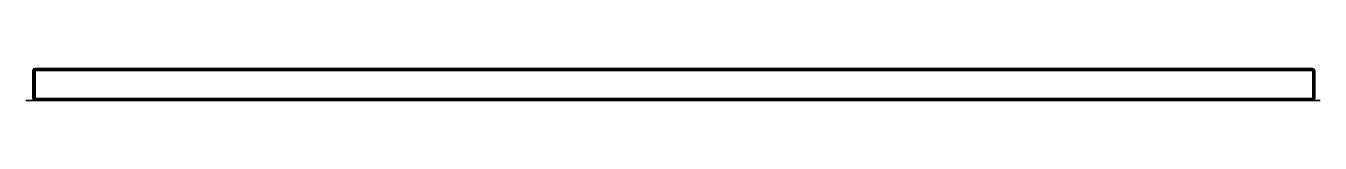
# Model space of a CAD drawing. Header units: millimetres. Extents: x -588 to 17, y -52 to -37.
import ezdxf

# ---------------------------------------------------------------- set-up
doc = ezdxf.new("R2010")
doc.units = ezdxf.units.MM
doc.layers.add('3D', color=1, linetype='Continuous')

msp = doc.modelspace()

# ---------------------------------------------------------------- linework, layer by layer
for p, q in [((-588.31, -51.98, 82.5), (-543.31, -51.98, 82.5)), ((-588.31, -51.98, 82.5), (-588.31, -52, -32.01)), ((-588.31, -52, -32.01), (-543.31, -52, -32.01)), ((-543.31, -51.98, 82.5), (-543.31, -52, -32.01))]:
    msp.add_line(p, q)
for points in [[(-588.31, -52, -32.01), (-588.31, -51.98, 82.5), (-543.31, -51.98, 82.5), (-543.31, -52, -32.01)], [(-27.53, -52.02, -32.05), (-27.53, -52, 82.46), (17.48, -52, 82.46), (17.47, -52.02, -32.05)]]:
    msp.add_3dface(points)
at = {"layer": '3D'}
for points in [[(-584.72, -37.27, 82.51), (-584.59, -37.4, 83.08), (-584.72, -37.97, 83.21), (-585.01, -38.03, 82.5)], [(-584.57, -37.4, -32.6), (-584.72, -37.27, -31.99), (-585.01, -37.98, -32), (-584.73, -37.97, -32.7)], [(-585.01, -37.98, -32), (-584.72, -37.27, -31.99), (-584.72, -37.27, 82.51), (-585.01, -38.03, 82.5)], [(-585, -51, -32), (-584.75, -50.99, -32.71), (-584.73, -37.97, -32.7), (-585.01, -37.98, -32)], [(-585, -51.01, 82.5), (-584.76, -51.01, 83.19), (-584.72, -37.97, 83.21), (-585.01, -38.03, 82.5)], [(-585, -51.01, 82.5), (-585.01, -38.03, 82.5), (-585.01, -37.98, -32), (-585, -51, -32)], [(-585.01, -37.98, -32), (-585, -51, -32), (-585, -51.01, 82.5), (-585.01, -38.03, 82.5)], [(-584.72, -37.97, 83.21), (-584.01, -38, 83.5), (-584.01, -51, 83.5), (-584.76, -51.01, 83.19)], [(-584.04, -37.96, -33), (-584.73, -37.97, -32.7), (-584.75, -50.99, -32.71), (-584.06, -51.03, -33)], [(-584.04, -37.96, -33), (-584.73, -37.97, -32.7), (-584.57, -37.4, -32.6), (-584, -37.27, -32.71)], [(-584.72, -37.27, -31.99), (-584.09, -36.98, -31.99), (-584.02, -37.01, 82.5), (-584.72, -37.27, 82.51)], [(-584.72, -37.27, -31.99), (-584.09, -36.98, -31.99), (-584, -37.27, -32.71), (-584.57, -37.4, -32.6)], [(-584.02, -37.01, 82.5), (-584.02, -37.25, 83.19), (-584.59, -37.4, 83.08), (-584.72, -37.27, 82.51)], [(-584.59, -37.4, 83.08), (-584.02, -37.25, 83.19), (-584.01, -38, 83.5), (-584.72, -37.97, 83.21)], [(-584.09, -36.98, -31.99), (-584.02, -37.01, 82.5), (13.94, -37, 82.5), (14, -37, -32)], [(14, -37, -32), (14, -37.29, -32.7), (-584, -37.27, -32.71), (-584.09, -36.98, -31.99)], [(14, -37.29, -32.7), (14, -37, -32), (-584.09, -36.98, -31.99), (-584, -37.27, -32.71)], [(14.02, -37.97, -33), (14.05, -51.02, -33), (-584.06, -51.03, -33), (-584.04, -37.96, -33)], [(-584, -37.27, -32.71), (-584.04, -37.96, -33), (14.02, -37.97, -33), (14, -37.29, -32.7)], [(-584.02, -37.01, 82.5), (-584.02, -37.25, 83.19), (14, -37.3, 83.21), (13.94, -37, 82.5)], [(14, -37.3, 83.21), (13.97, -38.01, 83.5), (-584.01, -38, 83.5), (-584.02, -37.25, 83.19)], [(13.97, -38.01, 83.5), (14.01, -50.99, 83.5), (-584.01, -51, 83.5), (-584.01, -38, 83.5)], [(14, -37, -32), (14.7, -37.29, -31.99), (14.71, -37.3, 82.51), (13.94, -37, 82.5)], [(14.71, -37.3, 82.51), (14.58, -37.42, 83.08), (14, -37.3, 83.21), (13.94, -37, 82.5)], [(14.58, -37.42, 83.08), (14.72, -37.99, 83.19), (13.97, -38.01, 83.5), (14, -37.3, 83.21)], [(14.01, -50.99, 83.5), (14.71, -51.01, 83.21), (14.72, -37.99, 83.19), (13.97, -38.01, 83.5)], [(14.58, -37.45, -32.6), (14.7, -37.29, -31.99), (14, -37, -32), (14, -37.29, -32.7)], [(14.02, -37.97, -33), (14, -37.29, -32.7), (14.58, -37.45, -32.6), (14.71, -38.01, -32.71)], [(14.7, -51, -32.71), (14.05, -51.02, -33), (14.02, -37.97, -33), (14.71, -38.01, -32.71)], [(15, -37.93, -31.99), (14.71, -38.01, -32.71), (14.58, -37.45, -32.6), (14.7, -37.29, -31.99)], [(15, -38, 82.51), (14.72, -37.99, 83.19), (14.58, -37.42, 83.08), (14.71, -37.3, 82.51)], [(14.7, -37.29, -31.99), (15, -37.93, -31.99), (15, -38, 82.51), (14.71, -37.3, 82.51)], [(15.03, -51.07, -31.99), (14.7, -51, -32.71), (14.71, -38.01, -32.71), (15, -37.93, -31.99)], [(14.71, -51.01, 83.21), (15, -51, 82.5), (15, -38, 82.51), (14.72, -37.99, 83.19)], [(15, -37.93, -31.99), (15, -38, 82.51), (15, -51, 82.5), (15.03, -51.07, -31.99)], [(-584.74, -51.71, -31.99), (-585, -51, -32), (-584.75, -50.99, -32.71), (-584.62, -51.56, -32.6)], [(-584.74, -51.71, -31.99), (-585, -51, -32), (-585, -51.01, 82.5), (-584.75, -51.71, 82.51)], [(-585, -51.01, 82.5), (-584.76, -51.01, 83.19), (-584.62, -51.58, 83.08), (-584.75, -51.71, 82.51)], [(-584.62, -51.58, 83.08), (-584.76, -51.01, 83.19), (-584.01, -51, 83.5), (-584.04, -51.71, 83.21)], [(-584.06, -51.03, -33), (-584.04, -51.72, -32.7), (-584.62, -51.56, -32.6), (-584.75, -50.99, -32.71)], [(-584.75, -51.71, 82.51), (-584.62, -51.58, 83.08), (-584.04, -51.71, 83.21), (-583.98, -52, 82.5)], [(-584.04, -52, -32), (-584.74, -51.71, -31.99), (-584.75, -51.71, 82.51), (-583.98, -52, 82.5)], [(-584.62, -51.56, -32.6), (-584.74, -51.71, -31.99), (-584.04, -52, -32), (-584.04, -51.72, -32.7)], [(-584.62, -51.56, -32.6), (-584.74, -51.71, -31.99), (-584.04, -52, -32), (-584.04, -51.72, -32.7)], [(14.05, -51.02, -33), (14.05, -51.71, -32.7), (-584.04, -51.72, -32.7), (-584.06, -51.03, -33)], [(14.04, -51.7, 83.21), (14.01, -50.99, 83.5), (-584.01, -51, 83.5), (-584.04, -51.71, 83.21)], [(-583.98, -52, 82.5), (-584.04, -51.71, 83.21), (14.04, -51.7, 83.21), (13.98, -52, 82.51)], [(-584.04, -52, -32), (-584.04, -51.72, -32.7), (14.04, -51.71, -32.7), (14.04, -52, -32.01)], [(14.04, -51.71, -32.7), (14.04, -52, -32.01), (-584.04, -52, -32), (-584.04, -51.72, -32.7)], [(-584.04, -52, -32), (-583.98, -52, 82.5), (13.98, -52, 82.5), (14.04, -52, -32.01)], [(13.98, -52, 82.5), (14.04, -51.7, 83.21), (14.62, -51.57, 83.08), (14.75, -51.7, 82.51)], [(14.04, -51.7, 83.21), (14.01, -50.99, 83.5), (14.71, -51.01, 83.21), (14.62, -51.57, 83.08)], [(14.7, -51, -32.71), (14.62, -51.55, -32.6), (14.04, -51.71, -32.7), (14.05, -51.02, -33)], [(14.04, -51.71, -32.7), (14.04, -52, -32.01), (14.74, -51.71, -31.99), (14.62, -51.55, -32.6)], [(14.75, -51.7, 82.51), (14.62, -51.57, 83.08), (14.71, -51.01, 83.21), (15, -51, 82.5)], [(14.74, -51.71, -31.99), (14.62, -51.55, -32.6), (14.7, -51, -32.71), (15.03, -51.07, -31.99)], [(14.75, -51.7, 82.51), (15, -51, 82.5), (15.03, -51.07, -31.99), (14.74, -51.71, -31.99)]]:
    msp.add_3dface(points, dxfattribs=at)

doc.saveas('drawing.dxf')
